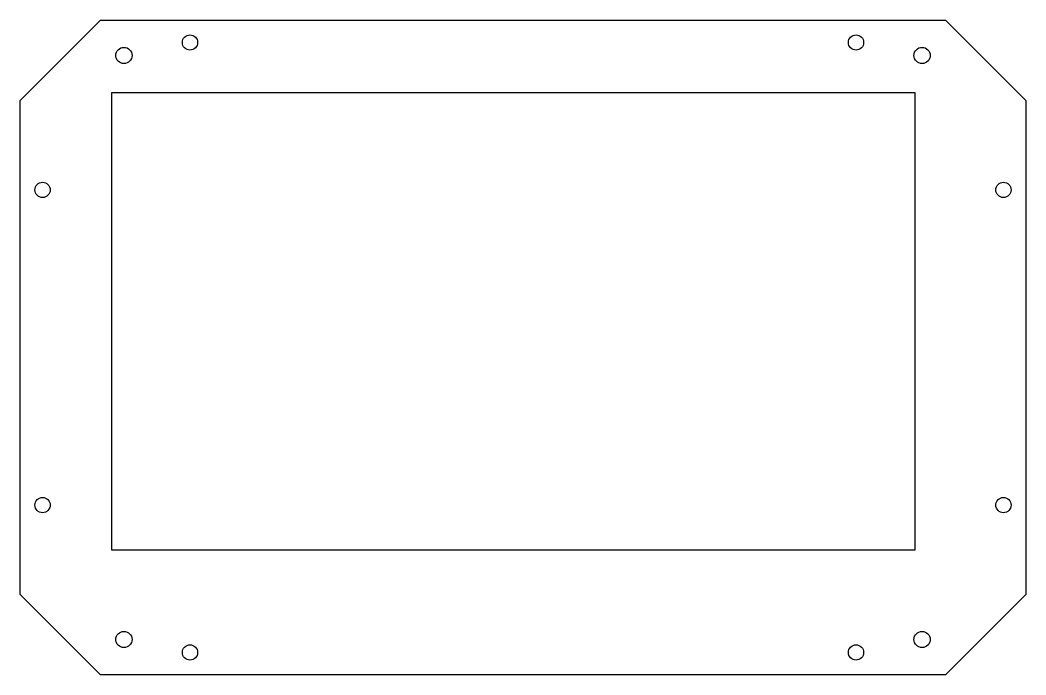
# Model space of a CAD drawing. Extents: x 327 to 525, y -264 to -135.
import ezdxf

# ---------------------------------------------------------------- set-up
doc = ezdxf.new("R2010")
doc.units = 0
doc.layers.get('0').update_dxf_attribs({"linetype": 'continuous'})

# ---------------------------------------------------------------- blocks, each defined once
blk = doc.blocks.new('CUT144')
at = {"color": 0}
for p, q in [((327.12, -150.95), (342.95, -135.12)), ((342.95, -135.12), (509.11, -135.12)), ((509.11, -135.12), (524.94, -150.95)), ((345.13, -149.38), (503.13, -149.38)), ((345.13, -239.38), (345.13, -149.38)), ((503.13, -149.38), (503.13, -239.38)), ((327.12, -248.12), (327.12, -150.95)), ((524.94, -150.95), (524.94, -248.12)), ((503.13, -239.38), (345.13, -239.38)), ((342.95, -263.94), (327.12, -248.12)), ((524.94, -248.12), (509.11, -263.94)), ((509.11, -263.94), (342.95, -263.94))]:
    blk.add_line(p, q, dxfattribs=at)
for centre, radius in [((360.53, -139.53), 1.5), ((491.53, -139.53), 1.5), ((347.53, -142.08), 1.6), ((504.53, -142.08), 1.6), ((331.53, -168.53), 1.5), ((520.53, -168.53), 1.5), ((331.53, -230.53), 1.5), ((520.53, -230.53), 1.5), ((347.53, -256.98), 1.6), ((504.53, -256.98), 1.6), ((360.53, -259.53), 1.5), ((491.53, -259.53), 1.5)]:
    blk.add_circle(centre, radius, dxfattribs=at)

msp = doc.modelspace()

# ---------------------------------------------------------------- block references
at = {"color": 0}
msp.add_blockref('CUT144', (0, 0), dxfattribs=at)

doc.saveas('drawing.dxf')
